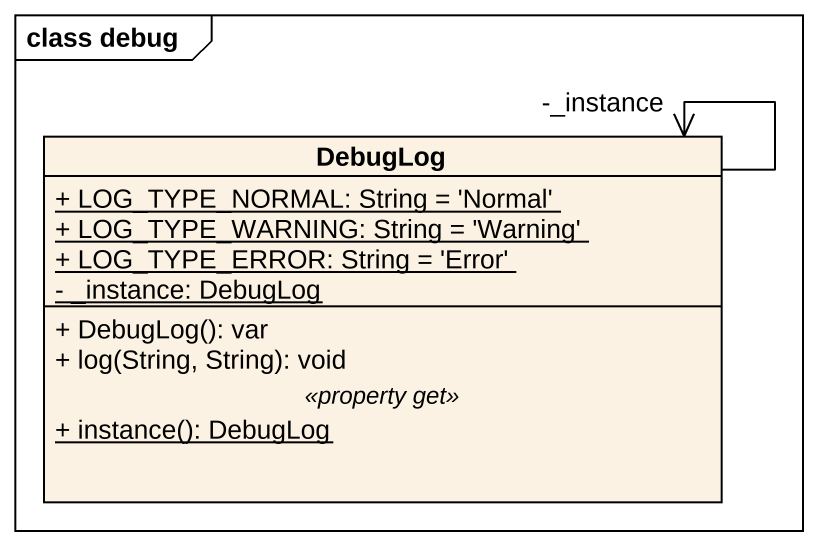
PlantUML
@startuml
mainframe class debug
hide circle
hide empty members
skinparam classAttributeIconSize 0
class DebugLog {
  {static} + LOG_TYPE_NORMAL: String = 'Normal'
  {static} + LOG_TYPE_WARNING: String = 'Warning'
  {static} + LOG_TYPE_ERROR: String = 'Error'
  {static} - _instance: DebugLog
  --
  + DebugLog(): var
  + log(String, String): void
  .. <<property get>> ..
  {static} + instance(): DebugLog
}
DebugLog --> "-_instance" DebugLog
@enduml
